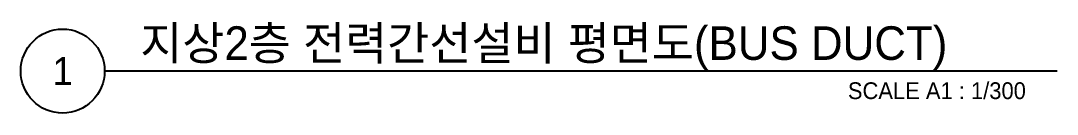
# Model space of a CAD drawing. Header units: millimetres. Extents: x 28486 to 374549, y -351975 to 868946.
# Drawn here: x 84228 to 139872, y -169350 to -164465 of the extents above; entities that cross this region are included whole.
import ezdxf
from ezdxf.enums import TextEntityAlignment as Align

# ---------------------------------------------------------------- set-up
doc = ezdxf.new("R2010")
doc.units = ezdxf.units.MM
doc.header["$LTSCALE"] = 150
doc.layers.add('-----41 Drawing Title', color=2, linetype='Continuous')
doc.styles.add('ELEC', font='')
doc.styles.get('ELEC').set_extended_font_data('Dotum')

msp = doc.modelspace()

# ---------------------------------------------------------------- linework, layer by layer
at = {"layer": '-----41 Drawing Title', "color": 7}
msp.add_line((139872, -167100), (88728, -167100), dxfattribs=at)
msp.add_circle((86478, -167100), 2250, dxfattribs=at)

# ---------------------------------------------------------------- texts
at = {"layer": '-----41 Drawing Title', "color": 2, "style": 'ELEC'}
msp.add_text('지상2층 전력간선설비 평면도(BUS DUCT)', height=1800, dxfattribs=at).set_placement((90645, -166500))
at = {"layer": '-----41 Drawing Title', "color": 7, "style": 'ELEC'}
msp.add_text('1', height=1500, dxfattribs=at).set_placement((86478, -167100), align=Align.MIDDLE)
at = {"layer": '-----41 Drawing Title', "style": 'ELEC'}
msp.add_text('SCALE A1 : 1/300', height=900, dxfattribs=at).set_placement((138187, -168600), align=Align.RIGHT)

doc.saveas('drawing.dxf')
